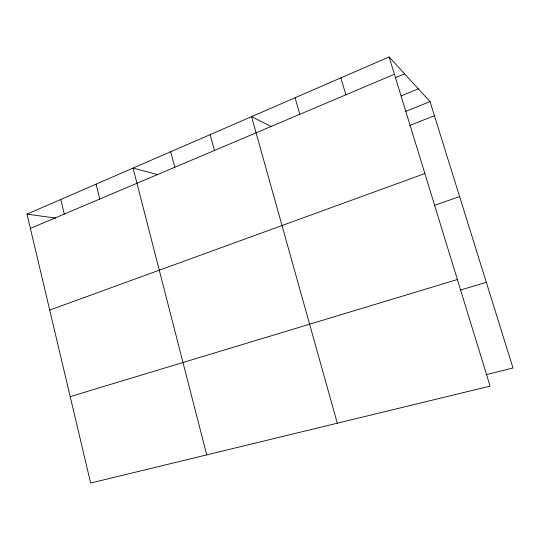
<?xml version="1.0" encoding="UTF-8"?>
<svg xmlns="http://www.w3.org/2000/svg" width="540" height="540" viewBox="0 0 540 540"><rect width="100%" height="100%" fill="white"/><g stroke="black" fill="none" stroke-linecap="round" stroke-linejoin="round"><path stroke-width="0.81" d="M389.104 56.943L490.077 386.127L90.666 483.057L27 214.137L389.104 56.943L430.029 101.608L513 367.996L486.175 374.679M30.382 228.42L394.416 74.25M395.354 77.692L404.561 73.811M401.315 95.837L418.338 88.85M405.27 111.537L430.029 101.608M409.563 125.516L434.437 115.756M49.714 310.082L424.872 173.543M434.558 205.281L459.621 196.621M70.2 396.623L457.38 279.518M460.546 289.994L486.324 282.353M27 214.137L55.708 218.099M157.619 174.636L133.056 168.095L206.719 454.889M271.485 126.63L251.552 116.66L337.291 423.205M340.862 77.888L345.883 94.804M295.07 97.767L299.835 114.305M210.141 134.636L214.441 150.471M170.687 151.76L174.778 167.265M96.059 184.154L99.779 199.031M60.743 199.483L64.287 214.063"/></g></svg>
